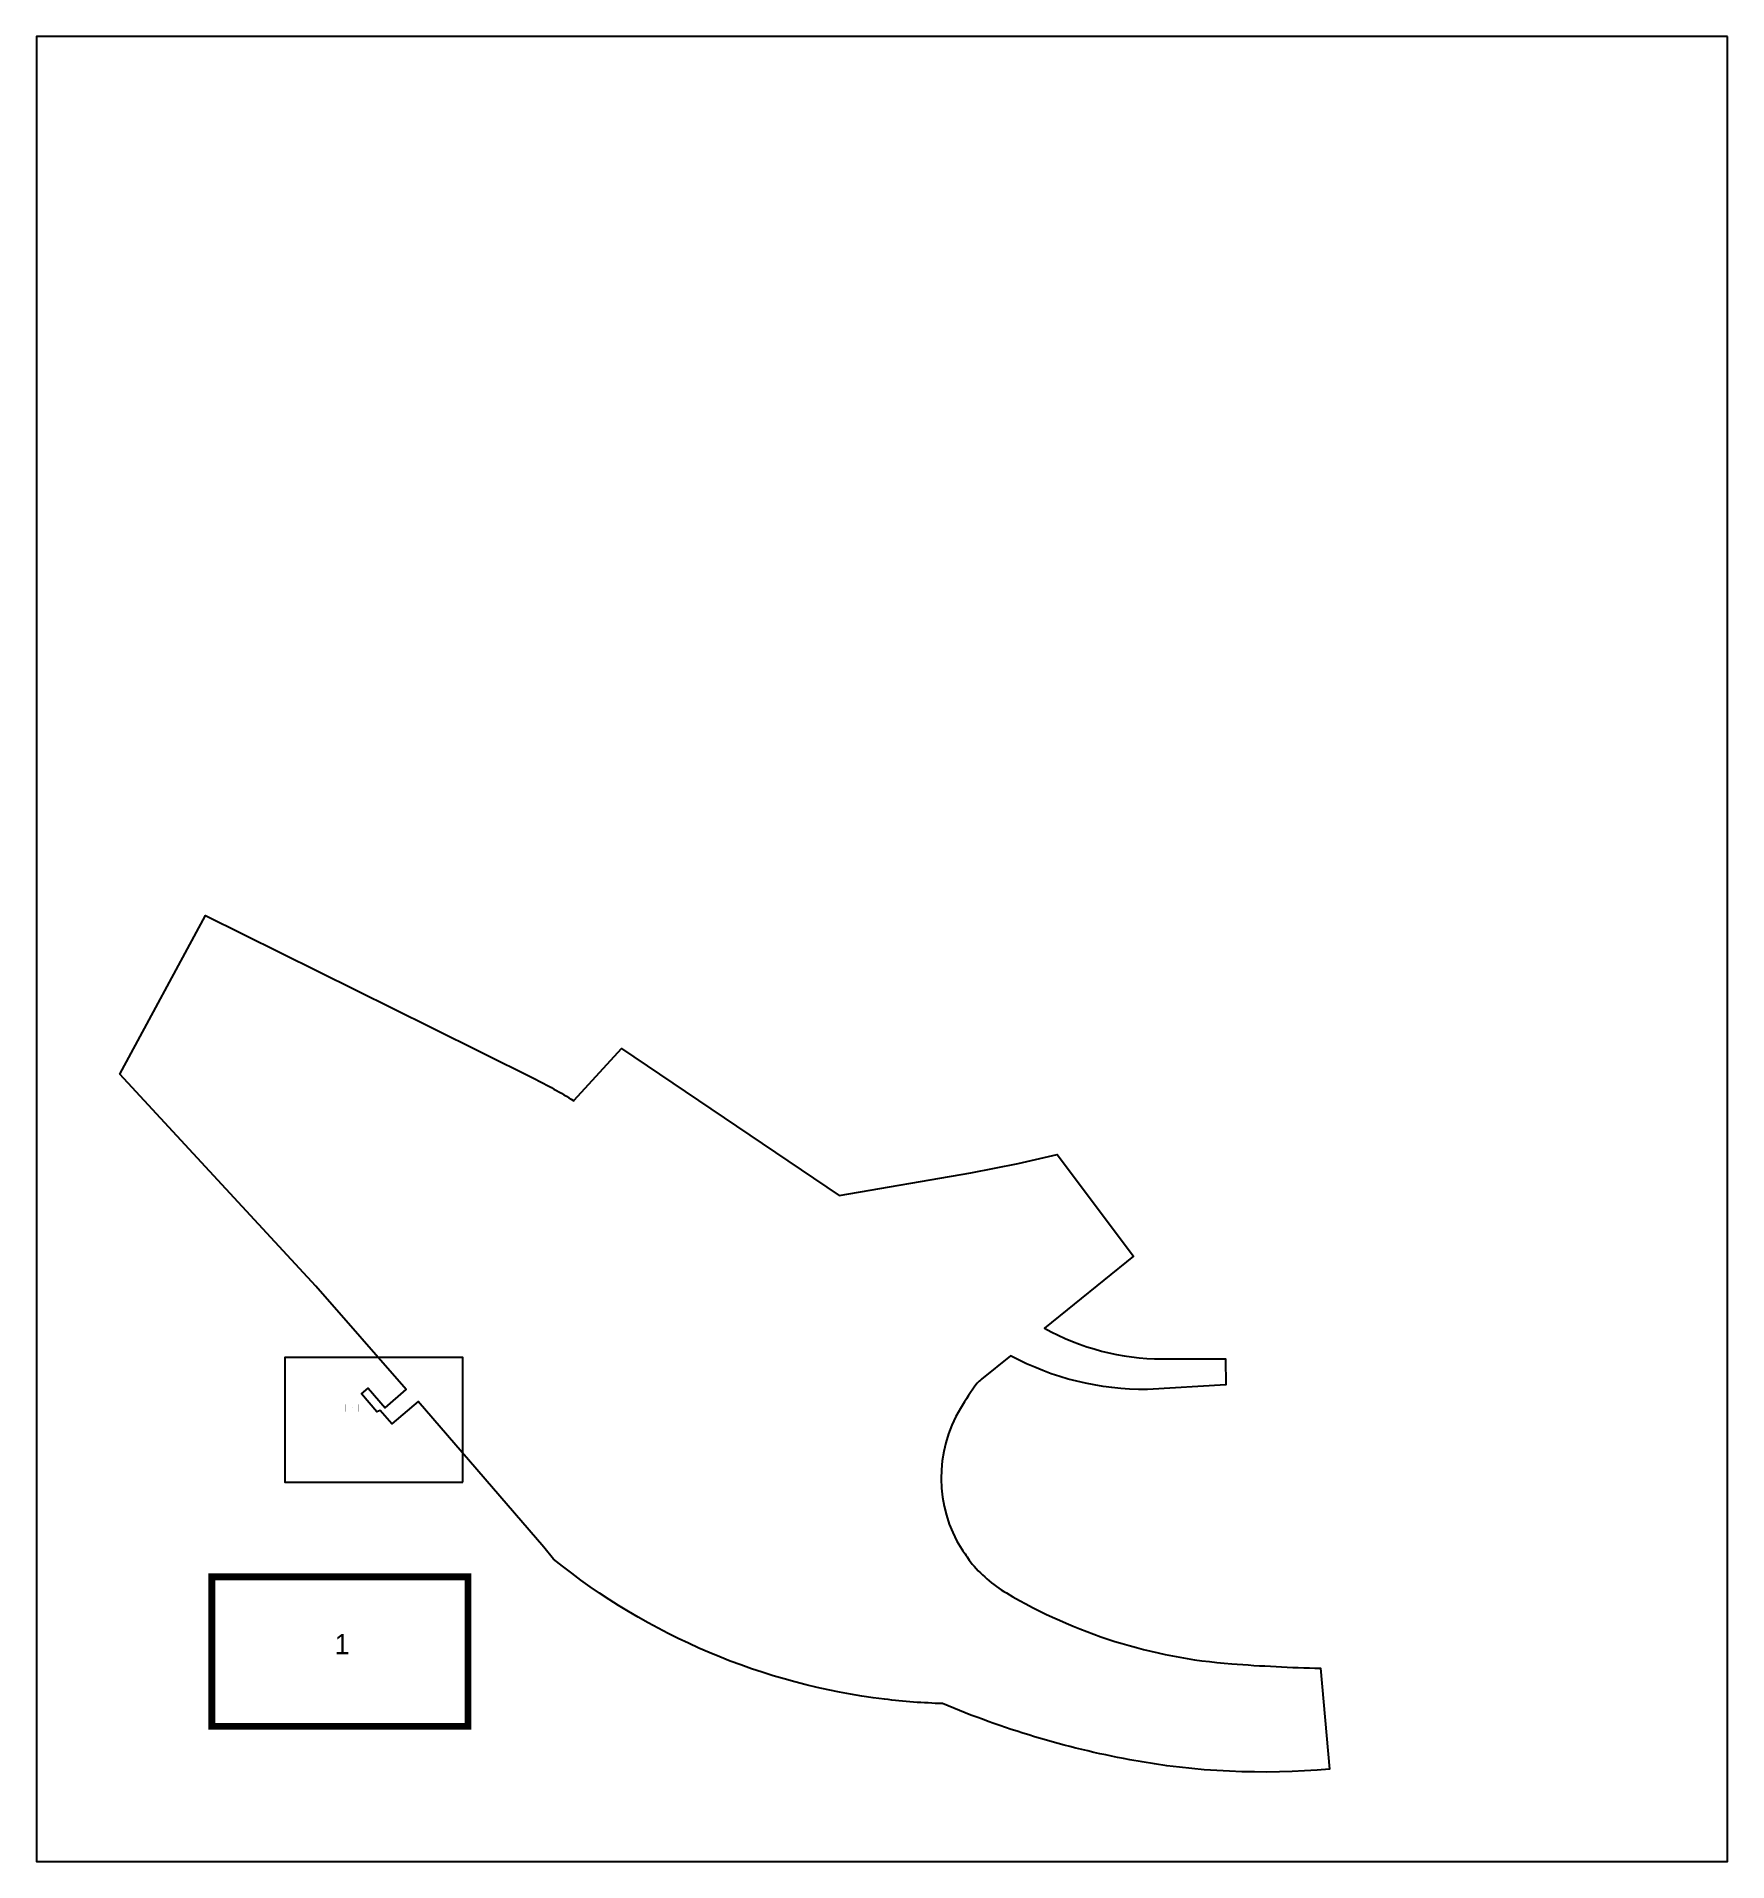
# Model space of a CAD drawing. Header units: metres. Extents: x 185787 to 187687, y 655168 to 657218.
import ezdxf

# ---------------------------------------------------------------- set-up
doc = ezdxf.new("R2010")
doc.units = ezdxf.units.M
for name, color, linetype in [('hadpasa', 7, 'Continuous'), ('hagdala', 255, 'Continuous'), ('pgvul1', 253, 'Continuous')]:
    doc.layers.add(name, color=color, linetype=linetype)
doc.styles.add('style1', font='hebtxt')

# ---------------------------------------------------------------- blocks, each defined once
blk = doc.blocks.new('Hagdala')
at = {"layer": 'hagdala', "const_width": 0.15}
blk.add_lwpolyline([(0, 8.3), (14.2, 8.3), (14.2, 0), (0, 0)], close=True, dxfattribs=at)
at = {"layer": 'hagdala', "style": 'style1', "flags": 1}
for tag, p in [('SIZE', (6.9, 7)), ('SCALE', (6.9, 5.2)), ('PAGES', (7, 1.6))]:
    blk.add_attdef(tag, p, '', height=1.5, dxfattribs=at)
at = {"layer": 'hagdala', "style": 'style1'}
blk.add_attdef('PAGE', (7.1, 3.4), '', height=1.5, dxfattribs=at)
blk = doc.blocks.new('hadpasa')
at = {"layer": 'hadpasa', "const_width": 0.25}
blk.add_lwpolyline([(-4.821, -2.883), (-4.821, 2.644), (4.655, 2.644), (4.655, -2.883)], close=True, dxfattribs=at)
at = {"style": 'style1', "flags": 1}
for tag, p in [('SIZE', (-0.385, 1.605)), ('SCALE', (-0.349, 0.675)), ('PAGES', (-0.32, -1.125))]:
    blk.add_attdef(tag, p, '', height=0.75, dxfattribs=at)
at = {"style": 'style1'}
blk.add_attdef('PAGE', (-0.278, -0.219), '', height=0.75, dxfattribs=at)

msp = doc.modelspace()

# ---------------------------------------------------------------- linework, layer by layer
at = {"layer": 'hadpasa'}
msp.add_lwpolyline([(187686.8, 657217.8), (185786.8, 657217.8), (185786.8, 655167.8), (187686.8, 655167.8)], close=True, dxfattribs=at)
at = {"layer": 'hagdala', "flags": 128}
msp.add_lwpolyline([(186265.8, 655593.9), (186265.8, 655733.9), (186065.8, 655733.9), (186065.8, 655593.9)], close=True, dxfattribs=at)
at = {"layer": 'pgvul1', "flags": 128}
msp.add_lwpolyline([(186843.6, 655705.2, 0.018187), (186825, 655676.8, 0.283918), (186826.4, 655518.6, -0.006565), (186836.1, 655504.6, 0.089752), (186876.6, 655469.5, 0.11546), (187129.7, 655389.9, 0.012495), (187229.5, 655384.9), (187239.8, 655271.7, -0.068474), (187015.1, 655282.1, -0.054061), (186804.9, 655345.2, -0.02235), (186739.6, 655350.1, -0.140853), (186367.9, 655507.4), (186356.7, 655520.9), (186215.5, 655684.4), (186186.2, 655659.3), (186173.1, 655674.5), (186169.2, 655673), (186151.9, 655693.2), (186159.4, 655699.6), (186178.5, 655677.4), (186202.3, 655698.1), (186202.3, 655698.1), (186100.8, 655814.1), (185880.3, 656052.2), (185976.7, 656230.6), (186230.7, 656104.5), (186345.2, 656047.6, -0.023925), (186390.5, 656022.4, -0.000049), (186390.6, 656022.3), (186391.1, 656023.1), (186444.1, 656081.2), (186688.7, 655915.9), (186836.7, 655941.3), (186889.8, 655952), (186933.5, 655962), (187019.3, 655847.8), (186919.4, 655766.8, 0.126154), (187051.8, 655732.4), (187122.6, 655732.6), (187123, 655703.3), (187035.1, 655698.1, -0.126242), (186881.2, 655735.9), (186848.6, 655709.5, 0.01664)], format="xyb", close=True, dxfattribs=at)

# ---------------------------------------------------------------- block references
at = {"layer": 'hadpasa', "xscale": 30.36035286443075, "yscale": 30.36035286437254, "zscale": 30.36035286442894}
msp.add_blockref('hadpasa', (186130.2, 655407.3), dxfattribs=at).add_auto_attribs({'PAGE': '1'})
at = {"layer": 'hagdala'}
msp.add_blockref('Hagdala', (186134.4, 655673.1), dxfattribs=at).add_auto_attribs({'PAGE': '1'})

doc.saveas('drawing.dxf')
